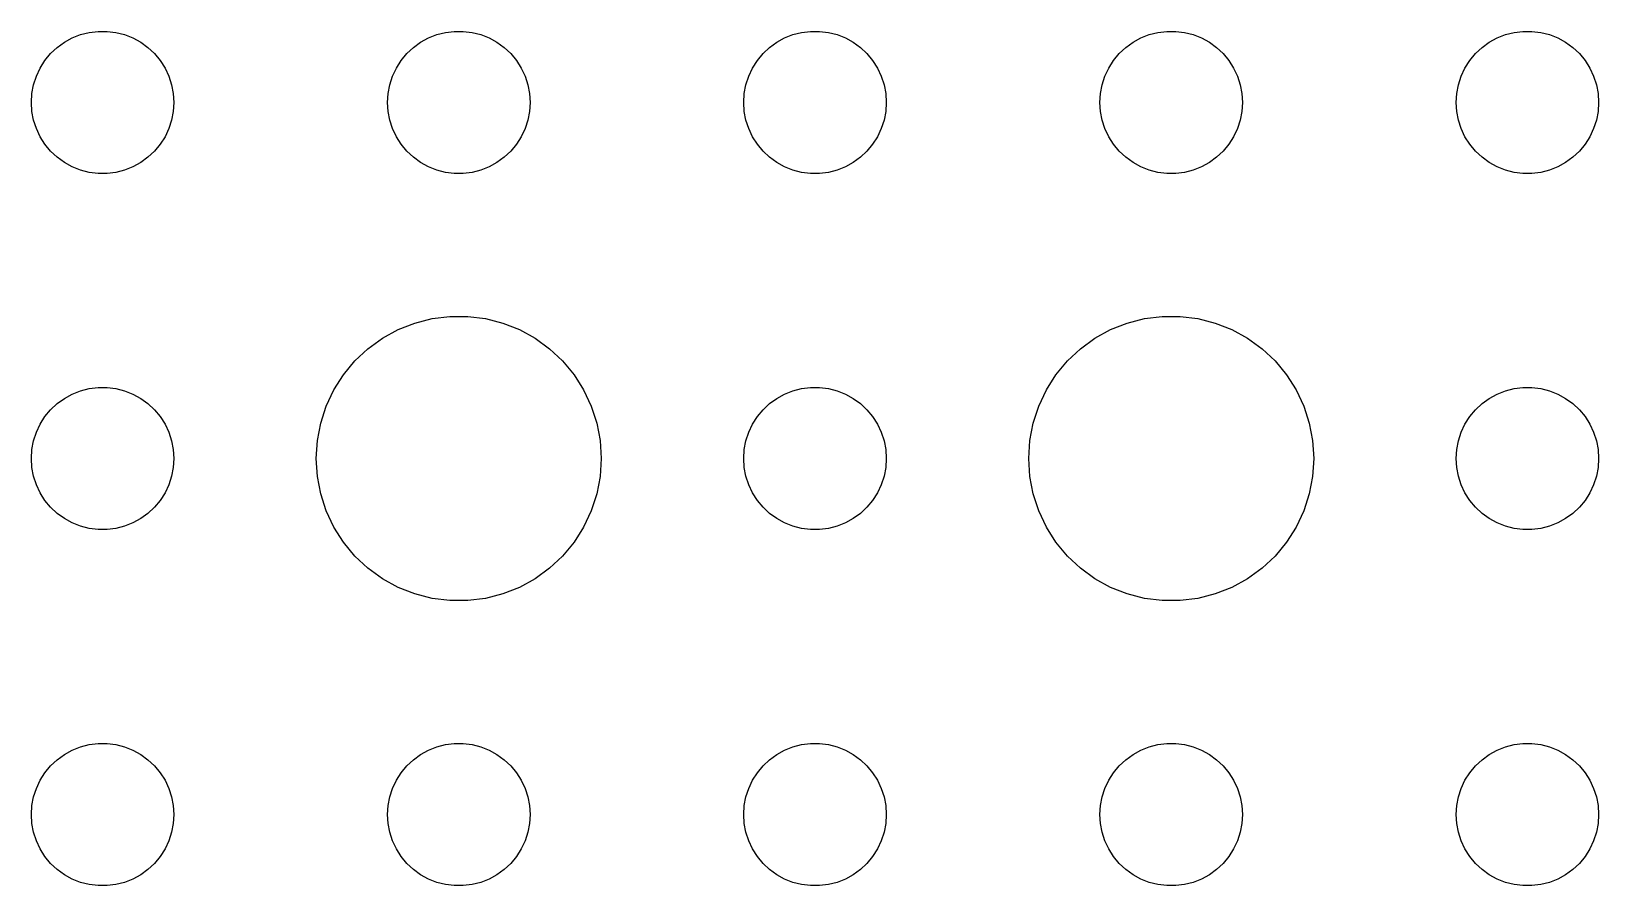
# Model space of a CAD drawing. Header units: metres. Extents: x -134 to 134, y 176 to 394.
# Drawn here: x -1.5 to 31.5, y 204 to 222 of the extents above; entities that cross this region are included whole.
import ezdxf

# ---------------------------------------------------------------- set-up
doc = ezdxf.new("R2010")
doc.units = ezdxf.units.M

msp = doc.modelspace()

# ---------------------------------------------------------------- linework, layer by layer
for p, q in [((-0.95613, 221.656), (-0.80373, 221.766)), ((-0.80373, 221.766), (-0.63866, 221.857)), ((-0.63866, 221.857), (-0.46352, 221.927)), ((-0.46352, 221.927), (-0.28107, 221.973)), ((-0.28107, 221.973), (-0.09418, 221.997)), ((-0.09418, 221.997), (0.09418, 221.997)), ((0.09418, 221.997), (0.28107, 221.973)), ((0.28107, 221.973), (0.46352, 221.927)), ((0.46352, 221.927), (0.63866, 221.857)), ((0.63866, 221.857), (0.80373, 221.766)), ((0.80373, 221.766), (0.95613, 221.656)), ((6.54385, 221.656), (6.69626, 221.766)), ((6.69626, 221.766), (6.86133, 221.857)), ((6.86133, 221.857), (7.03647, 221.927)), ((7.03647, 221.927), (7.21892, 221.973)), ((7.21892, 221.973), (7.40581, 221.997)), ((7.40581, 221.997), (7.59418, 221.997)), ((7.59418, 221.997), (7.78107, 221.973)), ((7.78107, 221.973), (7.96352, 221.927)), ((7.96352, 221.927), (8.13866, 221.857)), ((8.13866, 221.857), (8.30373, 221.766)), ((8.30373, 221.766), (8.45613, 221.656)), ((14.0439, 221.656), (14.1963, 221.766)), ((14.1963, 221.766), (14.3613, 221.857)), ((14.3613, 221.857), (14.5365, 221.927)), ((14.5365, 221.927), (14.7189, 221.973)), ((14.7189, 221.973), (14.9058, 221.997)), ((14.9058, 221.997), (15.0942, 221.997)), ((15.0942, 221.997), (15.2811, 221.973)), ((15.2811, 221.973), (15.4635, 221.927)), ((15.4635, 221.927), (15.6387, 221.857)), ((15.6387, 221.857), (15.8037, 221.766)), ((15.8037, 221.766), (15.9561, 221.656)), ((21.5439, 221.656), (21.6963, 221.766)), ((21.6963, 221.766), (21.8613, 221.857)), ((21.8613, 221.857), (22.0365, 221.927)), ((22.0365, 221.927), (22.2189, 221.973)), ((22.2189, 221.973), (22.4058, 221.997)), ((22.4058, 221.997), (22.5942, 221.997)), ((22.5942, 221.997), (22.7811, 221.973)), ((22.7811, 221.973), (22.9635, 221.927)), ((22.9635, 221.927), (23.1387, 221.857)), ((23.1387, 221.857), (23.3037, 221.766)), ((23.3037, 221.766), (23.4561, 221.656)), ((29.0439, 221.656), (29.1963, 221.766)), ((29.1963, 221.766), (29.3613, 221.857)), ((29.3613, 221.857), (29.5365, 221.927)), ((29.5365, 221.927), (29.7189, 221.973)), ((29.7189, 221.973), (29.9058, 221.997)), ((29.9058, 221.997), (30.0942, 221.997)), ((30.0942, 221.997), (30.2811, 221.973)), ((30.2811, 221.973), (30.4635, 221.927)), ((30.4635, 221.927), (30.6387, 221.857)), ((30.6387, 221.857), (30.8037, 221.766)), ((30.8037, 221.766), (30.9561, 221.656)), ((-1.21352, 221.382), (-1.09344, 221.527)), ((-1.09344, 221.527), (-0.95613, 221.656)), ((0.95613, 221.656), (1.09344, 221.527)), ((1.09344, 221.527), (1.21352, 221.382)), ((6.28647, 221.382), (6.40654, 221.527)), ((6.40654, 221.527), (6.54385, 221.656)), ((8.45613, 221.656), (8.59344, 221.527)), ((8.59344, 221.527), (8.71352, 221.382)), ((13.7865, 221.382), (13.9065, 221.527)), ((13.9065, 221.527), (14.0439, 221.656)), ((15.9561, 221.656), (16.0934, 221.527)), ((16.0934, 221.527), (16.2135, 221.382)), ((21.2865, 221.382), (21.4065, 221.527)), ((21.4065, 221.527), (21.5439, 221.656)), ((23.4561, 221.656), (23.5934, 221.527)), ((23.5934, 221.527), (23.7135, 221.382)), ((28.7865, 221.382), (28.9065, 221.527)), ((28.9065, 221.527), (29.0439, 221.656)), ((30.9561, 221.656), (31.0934, 221.527)), ((31.0934, 221.527), (31.2135, 221.382)), ((-1.39465, 221.052), (-1.31445, 221.223)), ((-1.31445, 221.223), (-1.21352, 221.382)), ((1.21352, 221.382), (1.31445, 221.223)), ((1.31445, 221.223), (1.39465, 221.052)), ((6.10533, 221.052), (6.18553, 221.223)), ((6.18553, 221.223), (6.28647, 221.382)), ((8.71352, 221.382), (8.81445, 221.223)), ((8.81445, 221.223), (8.89465, 221.052)), ((13.6053, 221.052), (13.6855, 221.223)), ((13.6855, 221.223), (13.7865, 221.382)), ((16.2135, 221.382), (16.3145, 221.223)), ((16.3145, 221.223), (16.3947, 221.052)), ((21.1053, 221.052), (21.1855, 221.223)), ((21.1855, 221.223), (21.2865, 221.382)), ((23.7135, 221.382), (23.8145, 221.223)), ((23.8145, 221.223), (23.8947, 221.052)), ((28.6053, 221.052), (28.6855, 221.223)), ((28.6855, 221.223), (28.7865, 221.382)), ((31.2135, 221.382), (31.3145, 221.223)), ((31.3145, 221.223), (31.3947, 221.052)), ((-1.48816, 220.688), (-1.45287, 220.873)), ((-1.45287, 220.873), (-1.39465, 221.052)), ((1.39465, 221.052), (1.45287, 220.873)), ((1.45287, 220.873), (1.48816, 220.688)), ((6.01183, 220.688), (6.04712, 220.873)), ((6.04712, 220.873), (6.10533, 221.052)), ((8.89465, 221.052), (8.95287, 220.873)), ((8.95287, 220.873), (8.98816, 220.688)), ((13.5118, 220.688), (13.5471, 220.873)), ((13.5471, 220.873), (13.6053, 221.052)), ((16.3947, 221.052), (16.4529, 220.873)), ((16.4529, 220.873), (16.4882, 220.688)), ((21.0118, 220.688), (21.0471, 220.873)), ((21.0471, 220.873), (21.1053, 221.052)), ((23.8947, 221.052), (23.9529, 220.873)), ((23.9529, 220.873), (23.9882, 220.688)), ((28.5118, 220.688), (28.5471, 220.873)), ((28.5471, 220.873), (28.6053, 221.052)), ((31.3947, 221.052), (31.4529, 220.873)), ((31.4529, 220.873), (31.4882, 220.688)), ((-1.5, 220.5), (-1.48816, 220.688)), ((-1.48816, 220.312), (-1.5, 220.5)), ((1.48816, 220.688), (1.5, 220.5)), ((1.5, 220.5), (1.48816, 220.312)), ((6, 220.5), (6.01183, 220.688)), ((6.01183, 220.312), (6, 220.5)), ((8.98816, 220.688), (9, 220.5)), ((9, 220.5), (8.98816, 220.312)), ((13.5, 220.5), (13.5118, 220.688)), ((13.5118, 220.312), (13.5, 220.5)), ((16.4882, 220.688), (16.5, 220.5)), ((16.5, 220.5), (16.4882, 220.312)), ((21, 220.5), (21.0118, 220.688)), ((21.0118, 220.312), (21, 220.5)), ((23.9882, 220.688), (24, 220.5)), ((24, 220.5), (23.9882, 220.312)), ((28.5, 220.5), (28.5118, 220.688)), ((28.5118, 220.312), (28.5, 220.5)), ((31.4882, 220.688), (31.5, 220.5)), ((31.5, 220.5), (31.4882, 220.312)), ((-1.45287, 220.127), (-1.48816, 220.312)), ((-1.39465, 219.948), (-1.45287, 220.127)), ((1.45287, 220.127), (1.39465, 219.948)), ((1.48816, 220.312), (1.45287, 220.127)), ((6.04712, 220.127), (6.01183, 220.312)), ((6.10533, 219.948), (6.04712, 220.127)), ((8.95287, 220.127), (8.89465, 219.948)), ((8.98816, 220.312), (8.95287, 220.127)), ((13.5471, 220.127), (13.5118, 220.312)), ((13.6053, 219.948), (13.5471, 220.127)), ((16.4529, 220.127), (16.3947, 219.948)), ((16.4882, 220.312), (16.4529, 220.127)), ((21.0471, 220.127), (21.0118, 220.312)), ((21.1053, 219.948), (21.0471, 220.127)), ((23.9529, 220.127), (23.8947, 219.948)), ((23.9882, 220.312), (23.9529, 220.127)), ((28.5471, 220.127), (28.5118, 220.312)), ((28.6053, 219.948), (28.5471, 220.127)), ((31.4529, 220.127), (31.3947, 219.948)), ((31.4882, 220.312), (31.4529, 220.127)), ((-1.31445, 219.777), (-1.39465, 219.948)), ((1.39465, 219.948), (1.31445, 219.777)), ((6.18553, 219.777), (6.10533, 219.948)), ((8.89465, 219.948), (8.81445, 219.777)), ((13.6855, 219.777), (13.6053, 219.948)), ((16.3947, 219.948), (16.3145, 219.777)), ((21.1855, 219.777), (21.1053, 219.948)), ((23.8947, 219.948), (23.8145, 219.777)), ((28.6855, 219.777), (28.6053, 219.948)), ((31.3947, 219.948), (31.3145, 219.777)), ((-1.21352, 219.618), (-1.31445, 219.777)), ((-1.09344, 219.473), (-1.21352, 219.618)), ((-0.95613, 219.344), (-1.09344, 219.473)), ((1.09344, 219.473), (0.95613, 219.344)), ((1.21352, 219.618), (1.09344, 219.473)), ((1.31445, 219.777), (1.21352, 219.618)), ((6.28647, 219.618), (6.18553, 219.777)), ((6.40654, 219.473), (6.28647, 219.618)), ((6.54385, 219.344), (6.40654, 219.473)), ((8.59344, 219.473), (8.45613, 219.344)), ((8.71352, 219.618), (8.59344, 219.473)), ((8.81445, 219.777), (8.71352, 219.618)), ((13.7865, 219.618), (13.6855, 219.777)), ((13.9065, 219.473), (13.7865, 219.618)), ((14.0439, 219.344), (13.9065, 219.473)), ((16.0934, 219.473), (15.9561, 219.344)), ((16.2135, 219.618), (16.0934, 219.473)), ((16.3145, 219.777), (16.2135, 219.618)), ((21.2865, 219.618), (21.1855, 219.777)), ((21.4065, 219.473), (21.2865, 219.618)), ((21.5439, 219.344), (21.4065, 219.473)), ((23.5934, 219.473), (23.4561, 219.344)), ((23.7135, 219.618), (23.5934, 219.473)), ((23.8145, 219.777), (23.7135, 219.618)), ((28.7865, 219.618), (28.6855, 219.777)), ((28.9065, 219.473), (28.7865, 219.618)), ((29.0439, 219.344), (28.9065, 219.473)), ((31.0934, 219.473), (30.9561, 219.344)), ((31.2135, 219.618), (31.0934, 219.473)), ((31.3145, 219.777), (31.2135, 219.618)), ((-0.80373, 219.234), (-0.95613, 219.344)), ((-0.63866, 219.143), (-0.80373, 219.234)), ((-0.46352, 219.073), (-0.63866, 219.143)), ((0.63866, 219.143), (0.46352, 219.073)), ((0.80373, 219.234), (0.63866, 219.143)), ((0.95613, 219.344), (0.80373, 219.234)), ((6.69626, 219.234), (6.54385, 219.344)), ((6.86133, 219.143), (6.69626, 219.234)), ((7.03647, 219.073), (6.86133, 219.143)), ((8.13866, 219.143), (7.96352, 219.073)), ((8.30373, 219.234), (8.13866, 219.143)), ((8.45613, 219.344), (8.30373, 219.234)), ((14.1963, 219.234), (14.0439, 219.344)), ((14.3613, 219.143), (14.1963, 219.234)), ((14.5365, 219.073), (14.3613, 219.143)), ((15.6387, 219.143), (15.4635, 219.073)), ((15.8037, 219.234), (15.6387, 219.143)), ((15.9561, 219.344), (15.8037, 219.234)), ((21.6963, 219.234), (21.5439, 219.344)), ((21.8613, 219.143), (21.6963, 219.234)), ((22.0365, 219.073), (21.8613, 219.143)), ((23.1387, 219.143), (22.9635, 219.073)), ((23.3037, 219.234), (23.1387, 219.143)), ((23.4561, 219.344), (23.3037, 219.234)), ((29.1963, 219.234), (29.0439, 219.344)), ((29.3613, 219.143), (29.1963, 219.234)), ((29.5365, 219.073), (29.3613, 219.143)), ((30.6387, 219.143), (30.4635, 219.073)), ((30.8037, 219.234), (30.6387, 219.143)), ((30.9561, 219.344), (30.8037, 219.234)), ((-0.28107, 219.027), (-0.46352, 219.073)), ((-0.09418, 219.003), (-0.28107, 219.027)), ((0.09418, 219.003), (-0.09418, 219.003)), ((0.28107, 219.027), (0.09418, 219.003)), ((0.46352, 219.073), (0.28107, 219.027)), ((7.21892, 219.027), (7.03647, 219.073)), ((7.40581, 219.003), (7.21892, 219.027)), ((7.59418, 219.003), (7.40581, 219.003)), ((7.78107, 219.027), (7.59418, 219.003)), ((7.96352, 219.073), (7.78107, 219.027)), ((14.7189, 219.027), (14.5365, 219.073)), ((14.9058, 219.003), (14.7189, 219.027)), ((15.0942, 219.003), (14.9058, 219.003)), ((15.2811, 219.027), (15.0942, 219.003)), ((15.4635, 219.073), (15.2811, 219.027)), ((22.2189, 219.027), (22.0365, 219.073)), ((22.4058, 219.003), (22.2189, 219.027)), ((22.5942, 219.003), (22.4058, 219.003)), ((22.7811, 219.027), (22.5942, 219.003)), ((22.9635, 219.073), (22.7811, 219.027)), ((29.7189, 219.027), (29.5365, 219.073)), ((29.9058, 219.003), (29.7189, 219.027)), ((30.0942, 219.003), (29.9058, 219.003)), ((30.2811, 219.027), (30.0942, 219.003)), ((30.4635, 219.073), (30.2811, 219.027)), ((6.22266, 215.714), (6.57294, 215.853)), ((6.57294, 215.853), (6.93785, 215.947)), ((6.93785, 215.947), (7.31161, 215.994)), ((7.31161, 215.994), (7.68837, 215.994)), ((7.68837, 215.994), (8.06213, 215.947)), ((8.06213, 215.947), (8.42705, 215.853)), ((8.42705, 215.853), (8.77733, 215.714)), ((21.2227, 215.714), (21.5729, 215.853)), ((21.5729, 215.853), (21.9379, 215.947)), ((21.9379, 215.947), (22.3116, 215.994)), ((22.3116, 215.994), (22.6884, 215.994)), ((22.6884, 215.994), (23.0621, 215.947)), ((23.0621, 215.947), (23.427, 215.853)), ((23.427, 215.853), (23.7773, 215.714)), ((5.58772, 215.312), (5.89252, 215.533)), ((5.89252, 215.533), (6.22266, 215.714)), ((8.77733, 215.714), (9.10747, 215.533)), ((9.10747, 215.533), (9.41226, 215.312)), ((20.5877, 215.312), (20.8925, 215.533)), ((20.8925, 215.533), (21.2227, 215.714)), ((23.7773, 215.714), (24.1075, 215.533)), ((24.1075, 215.533), (24.4123, 215.312)), ((5.31308, 215.054), (5.58772, 215.312)), ((9.41226, 215.312), (9.6869, 215.054)), ((20.3131, 215.054), (20.5877, 215.312)), ((24.4123, 215.312), (24.6869, 215.054)), ((5.07294, 214.763), (5.31308, 215.054)), ((9.6869, 215.054), (9.92705, 214.763)), ((20.0729, 214.763), (20.3131, 215.054)), ((24.6869, 215.054), (24.927, 214.763)), ((4.87108, 214.445), (5.07294, 214.763)), ((9.92705, 214.763), (10.1289, 214.445)), ((19.8711, 214.445), (20.0729, 214.763)), ((24.927, 214.763), (25.1289, 214.445)), ((-0.95613, 214.156), (-0.80373, 214.266)), ((-0.80373, 214.266), (-0.63866, 214.357)), ((-0.63866, 214.357), (-0.46352, 214.427)), ((-0.46352, 214.427), (-0.28107, 214.473)), ((-0.28107, 214.473), (-0.09418, 214.497)), ((-0.09418, 214.497), (0.09418, 214.497)), ((0.09418, 214.497), (0.28107, 214.473)), ((0.28107, 214.473), (0.46352, 214.427)), ((0.46352, 214.427), (0.63866, 214.357)), ((0.63866, 214.357), (0.80373, 214.266)), ((0.80373, 214.266), (0.95613, 214.156)), ((4.71066, 214.104), (4.87108, 214.445)), ((10.1289, 214.445), (10.2893, 214.104)), ((14.0439, 214.156), (14.1963, 214.266)), ((14.1963, 214.266), (14.3613, 214.357)), ((14.3613, 214.357), (14.5365, 214.427)), ((14.5365, 214.427), (14.7189, 214.473)), ((14.7189, 214.473), (14.9058, 214.497)), ((14.9058, 214.497), (15.0942, 214.497)), ((15.0942, 214.497), (15.2811, 214.473)), ((15.2811, 214.473), (15.4635, 214.427)), ((15.4635, 214.427), (15.6387, 214.357)), ((15.6387, 214.357), (15.8037, 214.266)), ((15.8037, 214.266), (15.9561, 214.156)), ((19.7107, 214.104), (19.8711, 214.445)), ((25.1289, 214.445), (25.2893, 214.104)), ((29.0439, 214.156), (29.1963, 214.266)), ((29.1963, 214.266), (29.3613, 214.357)), ((29.3613, 214.357), (29.5365, 214.427)), ((29.5365, 214.427), (29.7189, 214.473)), ((29.7189, 214.473), (29.9058, 214.497)), ((29.9058, 214.497), (30.0942, 214.497)), ((30.0942, 214.497), (30.2811, 214.473)), ((30.2811, 214.473), (30.4635, 214.427)), ((30.4635, 214.427), (30.6387, 214.357)), ((30.6387, 214.357), (30.8037, 214.266)), ((30.8037, 214.266), (30.9561, 214.156)), ((-1.31445, 213.723), (-1.21352, 213.882)), ((-1.21352, 213.882), (-1.09344, 214.027)), ((-1.09344, 214.027), (-0.95613, 214.156)), ((0.95613, 214.156), (1.09344, 214.027)), ((1.09344, 214.027), (1.21352, 213.882)), ((1.21352, 213.882), (1.31445, 213.723)), ((4.59424, 213.746), (4.71066, 214.104)), ((10.2893, 214.104), (10.4057, 213.746)), ((13.6855, 213.723), (13.7865, 213.882)), ((13.7865, 213.882), (13.9065, 214.027)), ((13.9065, 214.027), (14.0439, 214.156)), ((15.9561, 214.156), (16.0934, 214.027)), ((16.0934, 214.027), (16.2135, 213.882)), ((16.2135, 213.882), (16.3145, 213.723)), ((19.5942, 213.746), (19.7107, 214.104)), ((25.2893, 214.104), (25.4057, 213.746)), ((28.6855, 213.723), (28.7865, 213.882)), ((28.7865, 213.882), (28.9065, 214.027)), ((28.9065, 214.027), (29.0439, 214.156)), ((30.9561, 214.156), (31.0934, 214.027)), ((31.0934, 214.027), (31.2135, 213.882)), ((31.2135, 213.882), (31.3145, 213.723)), ((-1.45287, 213.373), (-1.39465, 213.552)), ((-1.39465, 213.552), (-1.31445, 213.723)), ((1.31445, 213.723), (1.39465, 213.552)), ((1.39465, 213.552), (1.45287, 213.373)), ((4.52365, 213.376), (4.59424, 213.746)), ((10.4057, 213.746), (10.4763, 213.376)), ((13.5471, 213.373), (13.6053, 213.552)), ((13.6053, 213.552), (13.6855, 213.723)), ((16.3145, 213.723), (16.3947, 213.552)), ((16.3947, 213.552), (16.4529, 213.373)), ((19.5237, 213.376), (19.5942, 213.746)), ((25.4057, 213.746), (25.4763, 213.376)), ((28.5471, 213.373), (28.6053, 213.552)), ((28.6053, 213.552), (28.6855, 213.723)), ((31.3145, 213.723), (31.3947, 213.552)), ((31.3947, 213.552), (31.4529, 213.373)), ((-1.5, 213), (-1.48816, 213.188)), ((-1.48816, 213.188), (-1.45287, 213.373)), ((1.45287, 213.373), (1.48816, 213.188)), ((1.48816, 213.188), (1.5, 213)), ((4.5, 213), (4.52365, 213.376)), ((10.4763, 213.376), (10.5, 213)), ((13.5, 213), (13.5118, 213.188)), ((13.5118, 213.188), (13.5471, 213.373)), ((16.4529, 213.373), (16.4882, 213.188)), ((16.4882, 213.188), (16.5, 213)), ((19.5, 213), (19.5237, 213.376)), ((25.4763, 213.376), (25.5, 213)), ((28.5, 213), (28.5118, 213.188)), ((28.5118, 213.188), (28.5471, 213.373)), ((31.4529, 213.373), (31.4882, 213.188)), ((31.4882, 213.188), (31.5, 213)), ((-1.48816, 212.812), (-1.5, 213)), ((1.5, 213), (1.48816, 212.812)), ((4.52365, 212.624), (4.5, 213)), ((10.5, 213), (10.4763, 212.624)), ((13.5118, 212.812), (13.5, 213)), ((16.5, 213), (16.4882, 212.812)), ((19.5237, 212.624), (19.5, 213)), ((25.5, 213), (25.4763, 212.624)), ((28.5118, 212.812), (28.5, 213)), ((31.5, 213), (31.4882, 212.812)), ((-1.45287, 212.627), (-1.48816, 212.812)), ((-1.39465, 212.448), (-1.45287, 212.627)), ((1.45287, 212.627), (1.39465, 212.448)), ((1.48816, 212.812), (1.45287, 212.627)), ((4.59424, 212.254), (4.52365, 212.624)), ((10.4763, 212.624), (10.4057, 212.254)), ((13.5471, 212.627), (13.5118, 212.812)), ((13.6053, 212.448), (13.5471, 212.627)), ((16.4529, 212.627), (16.3947, 212.448)), ((16.4882, 212.812), (16.4529, 212.627)), ((19.5942, 212.254), (19.5237, 212.624)), ((25.4763, 212.624), (25.4057, 212.254)), ((28.5471, 212.627), (28.5118, 212.812)), ((28.6053, 212.448), (28.5471, 212.627)), ((31.4529, 212.627), (31.3947, 212.448)), ((31.4882, 212.812), (31.4529, 212.627)), ((-1.31445, 212.277), (-1.39465, 212.448)), ((-1.21352, 212.118), (-1.31445, 212.277)), ((1.31445, 212.277), (1.21352, 212.118)), ((1.39465, 212.448), (1.31445, 212.277)), ((4.71066, 211.896), (4.59424, 212.254)), ((10.4057, 212.254), (10.2893, 211.896)), ((13.6855, 212.277), (13.6053, 212.448)), ((13.7865, 212.118), (13.6855, 212.277)), ((16.3145, 212.277), (16.2135, 212.118)), ((16.3947, 212.448), (16.3145, 212.277)), ((19.7107, 211.896), (19.5942, 212.254)), ((25.4057, 212.254), (25.2893, 211.896)), ((28.6855, 212.277), (28.6053, 212.448)), ((28.7865, 212.118), (28.6855, 212.277)), ((31.3145, 212.277), (31.2135, 212.118)), ((31.3947, 212.448), (31.3145, 212.277)), ((-1.09344, 211.973), (-1.21352, 212.118)), ((-0.95613, 211.844), (-1.09344, 211.973)), ((1.09344, 211.973), (0.95613, 211.844)), ((1.21352, 212.118), (1.09344, 211.973)), ((4.87108, 211.555), (4.71066, 211.896)), ((10.2893, 211.896), (10.1289, 211.555)), ((13.9065, 211.973), (13.7865, 212.118)), ((14.0439, 211.844), (13.9065, 211.973)), ((16.0934, 211.973), (15.9561, 211.844)), ((16.2135, 212.118), (16.0934, 211.973)), ((19.8711, 211.555), (19.7107, 211.896)), ((25.2893, 211.896), (25.1289, 211.555)), ((28.9065, 211.973), (28.7865, 212.118)), ((29.0439, 211.844), (28.9065, 211.973)), ((31.0934, 211.973), (30.9561, 211.844)), ((31.2135, 212.118), (31.0934, 211.973)), ((-0.80373, 211.734), (-0.95613, 211.844)), ((-0.63866, 211.643), (-0.80373, 211.734)), ((-0.46352, 211.573), (-0.63866, 211.643)), ((-0.28107, 211.527), (-0.46352, 211.573)), ((0.46352, 211.573), (0.28107, 211.527)), ((0.63866, 211.643), (0.46352, 211.573)), ((0.80373, 211.734), (0.63866, 211.643)), ((0.95613, 211.844), (0.80373, 211.734)), ((5.07294, 211.237), (4.87108, 211.555)), ((10.1289, 211.555), (9.92705, 211.237)), ((14.1963, 211.734), (14.0439, 211.844)), ((14.3613, 211.643), (14.1963, 211.734)), ((14.5365, 211.573), (14.3613, 211.643)), ((14.7189, 211.527), (14.5365, 211.573)), ((15.4635, 211.573), (15.2811, 211.527)), ((15.6387, 211.643), (15.4635, 211.573)), ((15.8037, 211.734), (15.6387, 211.643)), ((15.9561, 211.844), (15.8037, 211.734)), ((20.0729, 211.237), (19.8711, 211.555)), ((25.1289, 211.555), (24.927, 211.237)), ((29.1963, 211.734), (29.0439, 211.844)), ((29.3613, 211.643), (29.1963, 211.734)), ((29.5365, 211.573), (29.3613, 211.643)), ((29.7189, 211.527), (29.5365, 211.573)), ((30.4635, 211.573), (30.2811, 211.527)), ((30.6387, 211.643), (30.4635, 211.573)), ((30.8037, 211.734), (30.6387, 211.643)), ((30.9561, 211.844), (30.8037, 211.734)), ((-0.09418, 211.503), (-0.28107, 211.527)), ((0.09418, 211.503), (-0.09418, 211.503)), ((0.28107, 211.527), (0.09418, 211.503)), ((5.31308, 210.946), (5.07294, 211.237)), ((9.92705, 211.237), (9.6869, 210.946)), ((14.9058, 211.503), (14.7189, 211.527)), ((15.0942, 211.503), (14.9058, 211.503)), ((15.2811, 211.527), (15.0942, 211.503)), ((20.3131, 210.946), (20.0729, 211.237)), ((24.927, 211.237), (24.6869, 210.946)), ((29.9058, 211.503), (29.7189, 211.527)), ((30.0942, 211.503), (29.9058, 211.503)), ((30.2811, 211.527), (30.0942, 211.503)), ((5.58772, 210.688), (5.31308, 210.946)), ((9.6869, 210.946), (9.41226, 210.688)), ((20.5877, 210.688), (20.3131, 210.946)), ((24.6869, 210.946), (24.4123, 210.688)), ((5.89252, 210.467), (5.58772, 210.688)), ((9.41226, 210.688), (9.10747, 210.467)), ((20.8925, 210.467), (20.5877, 210.688)), ((24.4123, 210.688), (24.1075, 210.467)), ((6.22266, 210.286), (5.89252, 210.467)), ((6.57294, 210.147), (6.22266, 210.286)), ((8.77733, 210.286), (8.42705, 210.147)), ((9.10747, 210.467), (8.77733, 210.286)), ((21.2227, 210.286), (20.8925, 210.467)), ((21.5729, 210.147), (21.2227, 210.286)), ((23.7773, 210.286), (23.427, 210.147)), ((24.1075, 210.467), (23.7773, 210.286)), ((6.93785, 210.053), (6.57294, 210.147)), ((7.31161, 210.006), (6.93785, 210.053)), ((7.68837, 210.006), (7.31161, 210.006)), ((8.06213, 210.053), (7.68837, 210.006)), ((8.42705, 210.147), (8.06213, 210.053)), ((21.9379, 210.053), (21.5729, 210.147)), ((22.3116, 210.006), (21.9379, 210.053)), ((22.6884, 210.006), (22.3116, 210.006)), ((23.0621, 210.053), (22.6884, 210.006)), ((23.427, 210.147), (23.0621, 210.053)), ((-0.63866, 206.857), (-0.46352, 206.927)), ((-0.46352, 206.927), (-0.28107, 206.973)), ((-0.28107, 206.973), (-0.09418, 206.997)), ((-0.09418, 206.997), (0.09418, 206.997)), ((0.09418, 206.997), (0.28107, 206.973)), ((0.28107, 206.973), (0.46352, 206.927)), ((0.46352, 206.927), (0.63866, 206.857)), ((6.86133, 206.857), (7.03647, 206.927)), ((7.03647, 206.927), (7.21892, 206.973)), ((7.21892, 206.973), (7.40581, 206.997)), ((7.40581, 206.997), (7.59418, 206.997)), ((7.59418, 206.997), (7.78107, 206.973)), ((7.78107, 206.973), (7.96352, 206.927)), ((7.96352, 206.927), (8.13866, 206.857)), ((14.3613, 206.857), (14.5365, 206.927)), ((14.5365, 206.927), (14.7189, 206.973)), ((14.7189, 206.973), (14.9058, 206.997)), ((14.9058, 206.997), (15.0942, 206.997)), ((15.0942, 206.997), (15.2811, 206.973)), ((15.2811, 206.973), (15.4635, 206.927)), ((15.4635, 206.927), (15.6387, 206.857)), ((21.8613, 206.857), (22.0365, 206.927)), ((22.0365, 206.927), (22.2189, 206.973)), ((22.2189, 206.973), (22.4058, 206.997)), ((22.4058, 206.997), (22.5942, 206.997)), ((22.5942, 206.997), (22.7811, 206.973)), ((22.7811, 206.973), (22.9635, 206.927)), ((22.9635, 206.927), (23.1387, 206.857)), ((29.3613, 206.857), (29.5365, 206.927)), ((29.5365, 206.927), (29.7189, 206.973)), ((29.7189, 206.973), (29.9058, 206.997)), ((29.9058, 206.997), (30.0942, 206.997)), ((30.0942, 206.997), (30.2811, 206.973)), ((30.2811, 206.973), (30.4635, 206.927)), ((30.4635, 206.927), (30.6387, 206.857)), ((-1.09344, 206.527), (-0.95613, 206.656)), ((-0.95613, 206.656), (-0.80373, 206.766)), ((-0.80373, 206.766), (-0.63866, 206.857)), ((0.63866, 206.857), (0.80373, 206.766)), ((0.80373, 206.766), (0.95613, 206.656)), ((0.95613, 206.656), (1.09344, 206.527)), ((6.40654, 206.527), (6.54385, 206.656)), ((6.54385, 206.656), (6.69626, 206.766)), ((6.69626, 206.766), (6.86133, 206.857)), ((8.13866, 206.857), (8.30373, 206.766)), ((8.30373, 206.766), (8.45613, 206.656)), ((8.45613, 206.656), (8.59344, 206.527)), ((13.9065, 206.527), (14.0439, 206.656)), ((14.0439, 206.656), (14.1963, 206.766)), ((14.1963, 206.766), (14.3613, 206.857)), ((15.6387, 206.857), (15.8037, 206.766)), ((15.8037, 206.766), (15.9561, 206.656)), ((15.9561, 206.656), (16.0934, 206.527)), ((21.4065, 206.527), (21.5439, 206.656)), ((21.5439, 206.656), (21.6963, 206.766)), ((21.6963, 206.766), (21.8613, 206.857)), ((23.1387, 206.857), (23.3037, 206.766)), ((23.3037, 206.766), (23.4561, 206.656)), ((23.4561, 206.656), (23.5934, 206.527)), ((28.9065, 206.527), (29.0439, 206.656)), ((29.0439, 206.656), (29.1963, 206.766)), ((29.1963, 206.766), (29.3613, 206.857)), ((30.6387, 206.857), (30.8037, 206.766)), ((30.8037, 206.766), (30.9561, 206.656)), ((30.9561, 206.656), (31.0934, 206.527)), ((-1.31445, 206.223), (-1.21352, 206.382)), ((-1.21352, 206.382), (-1.09344, 206.527)), ((1.09344, 206.527), (1.21352, 206.382)), ((1.21352, 206.382), (1.31445, 206.223)), ((6.18553, 206.223), (6.28647, 206.382)), ((6.28647, 206.382), (6.40654, 206.527)), ((8.59344, 206.527), (8.71352, 206.382)), ((8.71352, 206.382), (8.81445, 206.223)), ((13.6855, 206.223), (13.7865, 206.382)), ((13.7865, 206.382), (13.9065, 206.527)), ((16.0934, 206.527), (16.2135, 206.382)), ((16.2135, 206.382), (16.3145, 206.223)), ((21.1855, 206.223), (21.2865, 206.382)), ((21.2865, 206.382), (21.4065, 206.527)), ((23.5934, 206.527), (23.7135, 206.382)), ((23.7135, 206.382), (23.8145, 206.223)), ((28.6855, 206.223), (28.7865, 206.382)), ((28.7865, 206.382), (28.9065, 206.527)), ((31.0934, 206.527), (31.2135, 206.382)), ((31.2135, 206.382), (31.3145, 206.223)), ((-1.45287, 205.873), (-1.39465, 206.052)), ((-1.39465, 206.052), (-1.31445, 206.223)), ((1.31445, 206.223), (1.39465, 206.052)), ((1.39465, 206.052), (1.45287, 205.873)), ((6.04712, 205.873), (6.10533, 206.052)), ((6.10533, 206.052), (6.18553, 206.223)), ((8.81445, 206.223), (8.89465, 206.052)), ((8.89465, 206.052), (8.95287, 205.873)), ((13.5471, 205.873), (13.6053, 206.052)), ((13.6053, 206.052), (13.6855, 206.223)), ((16.3145, 206.223), (16.3947, 206.052)), ((16.3947, 206.052), (16.4529, 205.873)), ((21.0471, 205.873), (21.1053, 206.052)), ((21.1053, 206.052), (21.1855, 206.223)), ((23.8145, 206.223), (23.8947, 206.052)), ((23.8947, 206.052), (23.9529, 205.873)), ((28.5471, 205.873), (28.6053, 206.052)), ((28.6053, 206.052), (28.6855, 206.223)), ((31.3145, 206.223), (31.3947, 206.052)), ((31.3947, 206.052), (31.4529, 205.873)), ((-1.5, 205.5), (-1.48816, 205.688)), ((-1.48816, 205.688), (-1.45287, 205.873)), ((1.45287, 205.873), (1.48816, 205.688)), ((1.48816, 205.688), (1.5, 205.5)), ((6, 205.5), (6.01183, 205.688)), ((6.01183, 205.688), (6.04712, 205.873)), ((8.95287, 205.873), (8.98816, 205.688)), ((8.98816, 205.688), (9, 205.5)), ((13.5, 205.5), (13.5118, 205.688)), ((13.5118, 205.688), (13.5471, 205.873)), ((16.4529, 205.873), (16.4882, 205.688)), ((16.4882, 205.688), (16.5, 205.5)), ((21, 205.5), (21.0118, 205.688)), ((21.0118, 205.688), (21.0471, 205.873)), ((23.9529, 205.873), (23.9882, 205.688)), ((23.9882, 205.688), (24, 205.5)), ((28.5, 205.5), (28.5118, 205.688)), ((28.5118, 205.688), (28.5471, 205.873)), ((31.4529, 205.873), (31.4882, 205.688)), ((31.4882, 205.688), (31.5, 205.5)), ((-1.48816, 205.312), (-1.5, 205.5)), ((-1.45287, 205.127), (-1.48816, 205.312)), ((1.48816, 205.312), (1.45287, 205.127)), ((1.5, 205.5), (1.48816, 205.312)), ((6.01183, 205.312), (6, 205.5)), ((6.04712, 205.127), (6.01183, 205.312)), ((8.98816, 205.312), (8.95287, 205.127)), ((9, 205.5), (8.98816, 205.312)), ((13.5118, 205.312), (13.5, 205.5)), ((13.5471, 205.127), (13.5118, 205.312)), ((16.4882, 205.312), (16.4529, 205.127)), ((16.5, 205.5), (16.4882, 205.312)), ((21.0118, 205.312), (21, 205.5)), ((21.0471, 205.127), (21.0118, 205.312)), ((23.9882, 205.312), (23.9529, 205.127)), ((24, 205.5), (23.9882, 205.312)), ((28.5118, 205.312), (28.5, 205.5)), ((28.5471, 205.127), (28.5118, 205.312)), ((31.4882, 205.312), (31.4529, 205.127)), ((31.5, 205.5), (31.4882, 205.312)), ((-1.39465, 204.948), (-1.45287, 205.127)), ((-1.31445, 204.777), (-1.39465, 204.948)), ((1.39465, 204.948), (1.31445, 204.777)), ((1.45287, 205.127), (1.39465, 204.948)), ((6.10533, 204.948), (6.04712, 205.127)), ((6.18553, 204.777), (6.10533, 204.948)), ((8.89465, 204.948), (8.81445, 204.777)), ((8.95287, 205.127), (8.89465, 204.948)), ((13.6053, 204.948), (13.5471, 205.127)), ((13.6855, 204.777), (13.6053, 204.948)), ((16.3947, 204.948), (16.3145, 204.777)), ((16.4529, 205.127), (16.3947, 204.948)), ((21.1053, 204.948), (21.0471, 205.127)), ((21.1855, 204.777), (21.1053, 204.948)), ((23.8947, 204.948), (23.8145, 204.777)), ((23.9529, 205.127), (23.8947, 204.948)), ((28.6053, 204.948), (28.5471, 205.127)), ((28.6855, 204.777), (28.6053, 204.948)), ((31.3947, 204.948), (31.3145, 204.777)), ((31.4529, 205.127), (31.3947, 204.948)), ((-1.21352, 204.618), (-1.31445, 204.777)), ((-1.09344, 204.473), (-1.21352, 204.618)), ((1.21352, 204.618), (1.09344, 204.473)), ((1.31445, 204.777), (1.21352, 204.618)), ((6.28647, 204.618), (6.18553, 204.777)), ((6.40654, 204.473), (6.28647, 204.618)), ((8.71352, 204.618), (8.59344, 204.473)), ((8.81445, 204.777), (8.71352, 204.618)), ((13.7865, 204.618), (13.6855, 204.777)), ((13.9065, 204.473), (13.7865, 204.618)), ((16.2135, 204.618), (16.0934, 204.473)), ((16.3145, 204.777), (16.2135, 204.618)), ((21.2865, 204.618), (21.1855, 204.777)), ((21.4065, 204.473), (21.2865, 204.618)), ((23.7135, 204.618), (23.5934, 204.473)), ((23.8145, 204.777), (23.7135, 204.618)), ((28.7865, 204.618), (28.6855, 204.777)), ((28.9065, 204.473), (28.7865, 204.618)), ((31.2135, 204.618), (31.0934, 204.473)), ((31.3145, 204.777), (31.2135, 204.618)), ((-0.95613, 204.344), (-1.09344, 204.473)), ((-0.80373, 204.234), (-0.95613, 204.344)), ((0.95613, 204.344), (0.80373, 204.234)), ((1.09344, 204.473), (0.95613, 204.344)), ((6.54385, 204.344), (6.40654, 204.473)), ((6.69626, 204.234), (6.54385, 204.344)), ((8.45613, 204.344), (8.30373, 204.234)), ((8.59344, 204.473), (8.45613, 204.344)), ((14.0439, 204.344), (13.9065, 204.473)), ((14.1963, 204.234), (14.0439, 204.344)), ((15.9561, 204.344), (15.8037, 204.234)), ((16.0934, 204.473), (15.9561, 204.344)), ((21.5439, 204.344), (21.4065, 204.473)), ((21.6963, 204.234), (21.5439, 204.344)), ((23.4561, 204.344), (23.3037, 204.234)), ((23.5934, 204.473), (23.4561, 204.344)), ((29.0439, 204.344), (28.9065, 204.473)), ((29.1963, 204.234), (29.0439, 204.344)), ((30.9561, 204.344), (30.8037, 204.234)), ((31.0934, 204.473), (30.9561, 204.344)), ((-0.63866, 204.143), (-0.80373, 204.234)), ((-0.46352, 204.073), (-0.63866, 204.143)), ((-0.28107, 204.027), (-0.46352, 204.073)), ((-0.09418, 204.003), (-0.28107, 204.027)), ((0.09418, 204.003), (-0.09418, 204.003)), ((0.28107, 204.027), (0.09418, 204.003)), ((0.46352, 204.073), (0.28107, 204.027)), ((0.63866, 204.143), (0.46352, 204.073)), ((0.80373, 204.234), (0.63866, 204.143)), ((6.86133, 204.143), (6.69626, 204.234)), ((7.03647, 204.073), (6.86133, 204.143)), ((7.21892, 204.027), (7.03647, 204.073)), ((7.40581, 204.003), (7.21892, 204.027)), ((7.59418, 204.003), (7.40581, 204.003)), ((7.78107, 204.027), (7.59418, 204.003)), ((7.96352, 204.073), (7.78107, 204.027)), ((8.13866, 204.143), (7.96352, 204.073)), ((8.30373, 204.234), (8.13866, 204.143)), ((14.3613, 204.143), (14.1963, 204.234)), ((14.5365, 204.073), (14.3613, 204.143)), ((14.7189, 204.027), (14.5365, 204.073)), ((14.9058, 204.003), (14.7189, 204.027)), ((15.0942, 204.003), (14.9058, 204.003)), ((15.2811, 204.027), (15.0942, 204.003)), ((15.4635, 204.073), (15.2811, 204.027)), ((15.6387, 204.143), (15.4635, 204.073)), ((15.8037, 204.234), (15.6387, 204.143)), ((21.8613, 204.143), (21.6963, 204.234)), ((22.0365, 204.073), (21.8613, 204.143)), ((22.2189, 204.027), (22.0365, 204.073)), ((22.4058, 204.003), (22.2189, 204.027)), ((22.5942, 204.003), (22.4058, 204.003)), ((22.7811, 204.027), (22.5942, 204.003)), ((22.9635, 204.073), (22.7811, 204.027)), ((23.1387, 204.143), (22.9635, 204.073)), ((23.3037, 204.234), (23.1387, 204.143)), ((29.3613, 204.143), (29.1963, 204.234)), ((29.5365, 204.073), (29.3613, 204.143)), ((29.7189, 204.027), (29.5365, 204.073)), ((29.9058, 204.003), (29.7189, 204.027)), ((30.0942, 204.003), (29.9058, 204.003)), ((30.2811, 204.027), (30.0942, 204.003)), ((30.4635, 204.073), (30.2811, 204.027)), ((30.6387, 204.143), (30.4635, 204.073)), ((30.8037, 204.234), (30.6387, 204.143))]:
    msp.add_line(p, q)

doc.saveas('drawing.dxf')
